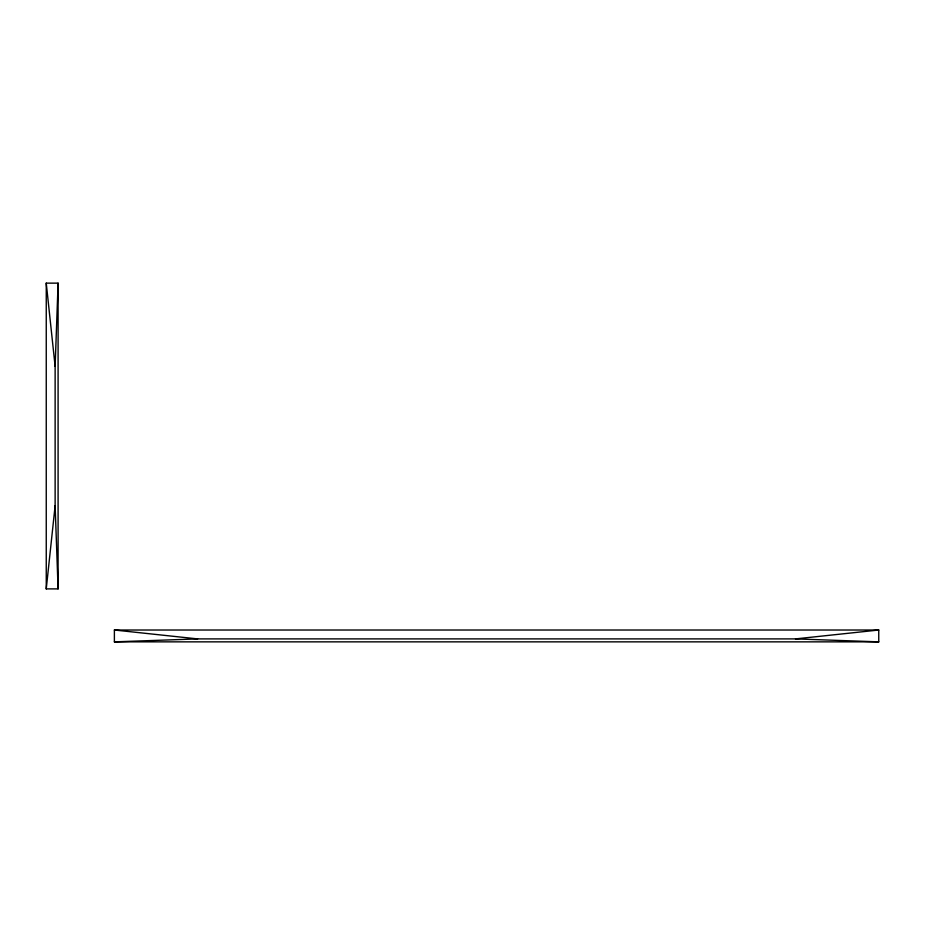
<?xml version="1.0" encoding="UTF-8"?>
<svg xmlns="http://www.w3.org/2000/svg" width="925" height="925" viewBox="0 0 925 925"><rect width="100%" height="100%" fill="white"/><g stroke="black" fill="none" stroke-linecap="round" stroke-linejoin="round"><path stroke-width="1.39" d="M58.09 588.89L55.13 505.651L55.13 366.381L58.09 283.142L46.25 283.142L46.25 588.89L58.09 588.89L58.09 283.142M46.25 588.89L55.13 505.651M114.388 641.857L197.638 638.897L795.512 638.897L878.75 630.018L878.75 641.857L114.388 641.857L114.388 630.018L878.75 630.018M795.512 638.897L878.75 641.857M114.388 630.018L197.638 638.897M46.25 283.142L55.13 366.381"/></g></svg>
